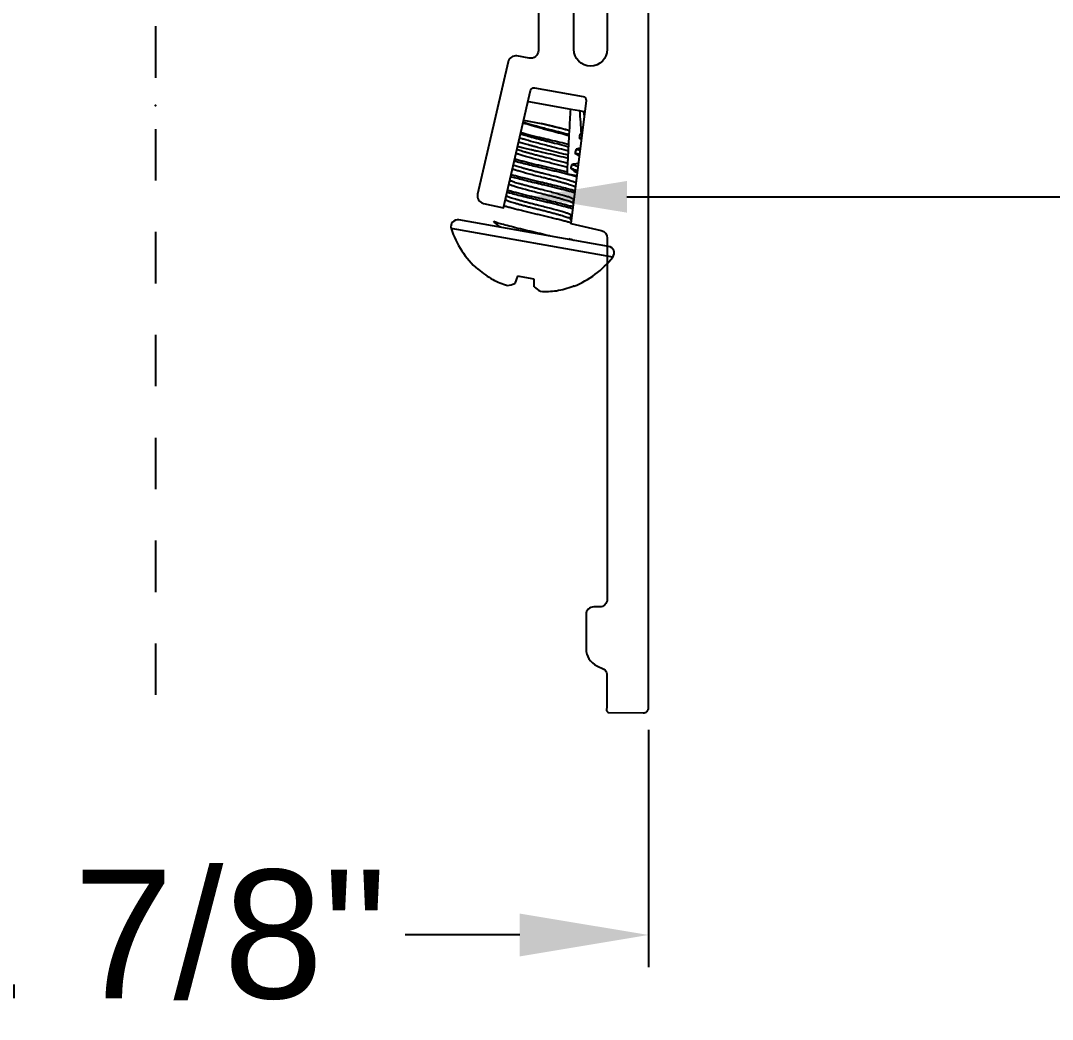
# Model space of a CAD drawing. Extents: x -2.27 to 5.76, y -1.27 to 7.11.
# Drawn here: x -0.262 to 1.744, y -0.596 to 1.346 of the extents above; entities that cross this region are included whole.
import ezdxf
from ezdxf import colors
from ezdxf.entities.mleader import LeaderData, LeaderLine
from ezdxf.math import Vec2, Vec3

# ---------------------------------------------------------------- set-up
doc = ezdxf.new("R2010")
doc.units = 0
doc.header["$LTSCALE"] = 0.5
doc.header["$MEASUREMENT"] = 0
doc.linetypes.add('PHANTOM', pattern=[0.5, 0.25, -0.05, 0.05, -0.05, 0.05, -0.05])
doc.layers.get('Defpoints').update_dxf_attribs({"linetype": 'CONTINUOUS'})
doc.layers.add('Construction', color=60, linetype='PHANTOM', plot=False)
doc.layers.add('CUST DWG', color=60, linetype='CONTINUOUS', lineweight=20)
for name, color, linetype in [('FAB DWG', 221, 'CONTINUOUS'), ('Hardware', 242, 'CONTINUOUS'), ('Housing', 150, 'CONTINUOUS')]:
    doc.layers.add(name, color=color, linetype=linetype)
doc.styles.add('LSAD_Standard', font='arial.ttf')
doc.styles.get("Standard").update_dxf_attribs({"font": 'arial.ttf'})
doc.dimstyles.new('LSAD_CustDims', dxfattribs={"dimtxt": 1, "dimasz": 1, "dimexe": 0.0625, "dimexo": 0.042969, "dimgap": 0.0625, "dimtad": 0, "dimtih": 1, "dimtoh": 1, "dimdec": 3, "dimzin": 0, "dimdsep": 46, "dimlunit": 4, "dimtxsty": 'Standard', "dimcen": 0.125, "dimclrd": 256, "dimclre": 256, "dimclrt": 256, "dimadec": 0, "dimazin": 0, "dimtfac": 1, "dimtdec": 3, "dimtix": 1, "dimtofl": 0, "dimtmove": 0, "dimatfit": 3, "dimfxl": 1, "dimfrac": 2, "dimtolj": 1, "dimtzin": 0, "dimarcsym": 0})

# ---------------------------------------------------------------- blocks, each defined once
blk = doc.blocks.new('*D5')
at = {"layer": 'CUST DWG', "lineweight": -2, "ltscale": 0.5, "transparency": 16777216}
for p, q in [((-0.9584, -0.033), (-0.9584, -0.4943)), ((0.9584, -0.033), (0.9584, -0.4943)), ((-0.7084, -0.4318), (-0.4857, -0.4318)), ((0.7084, -0.4318), (0.4857, -0.4318))]:
    blk.add_line(p, q, dxfattribs=at)
at = {"layer": 'CUST DWG', "ltscale": 0.5, "transparency": 16777216}
for points in [[(-0.7084, -0.3902), (-0.7084, -0.4735), (-0.9584, -0.4318)], [(0.7084, -0.3902), (0.7084, -0.4735), (0.9584, -0.4318)]]:
    blk.add_solid(points, dxfattribs=at)
at = {"layer": 'Defpoints', "color": 0, "ltscale": 0.5, "transparency": 16777216}
for p in [(-0.9584, 0.01), (0.9584, 0.01), (0.9584, -0.4318)]:
    blk.add_point(p, dxfattribs=at)
at = {"layer": 'CUST DWG', "ltscale": 0.5, "transparency": 16777216, "insert": (0, -0.4318), "char_height": 0.25, "width": 1.736028, "attachment_point": 5}
blk.add_mtext('\\A1;1 7/8"', dxfattribs=at)

msp = doc.modelspace()

# ---------------------------------------------------------------- linework, layer by layer
at = {"layer": 'Construction', "ltscale": 0.5, "transparency": 16777216}
msp.add_line((0, 4.135), (0, 0), dxfattribs=at)
msp.add_point((0, 1.1812), dxfattribs=at)
at = {"layer": 'Hardware', "linetype": 'Continuous', "lineweight": 25, "transparency": 16777216}
for p, q in [((0.7235, 1.1849), (0.7252, 1.1884)), ((0.7252, 1.1884), (0.8073, 1.1739)), ((0.8073, 1.1739), (0.8244, 1.1709)), ((0.8244, 1.1709), (0.8325, 1.1695)), ((0.8325, 1.1695), (0.8335, 1.1603)), ((0.7159, 1.1521), (0.7502, 1.1461)), ((0.8047, 1.1239), (0.8051, 1.1319)), ((0.8037, 1.1056), (0.8046, 1.1217)), ((0.8023, 1.0786), (0.8026, 1.0842)), ((0.803, 1.0921), (0.8034, 1.1001)), ((0.8014, 1.0603), (0.8018, 1.0682)), ((0.8007, 1.0482), (0.8009, 1.0512)), ((0.8007, 1.0482), (0.8193, 1.0449)), ((0.6808, 0.9979), (0.6821, 1.0053)), ((0.8131, 0.9984), (0.8118, 0.991)), ((0.8077, 0.9676), (0.8064, 0.9603)), ((0.8811, 0.9071), (0.5897, 0.9584)), ((0.8892, 0.8862), (0.5751, 0.9416)), ((0.6282, 0.8622), (0.6268, 0.8624)), ((0.7037, 0.8489), (0.6986, 0.8351)), ((0.7366, 0.8431), (0.7037, 0.8489)), ((0.7366, 0.8284), (0.7366, 0.8431)), ((0.8135, 0.8295), (0.812, 0.8298))]:
    msp.add_line(p, q, dxfattribs=at)
for centre, radius, start, end in [((0.5875, 0.9456), 0.013, 80, 197.9938), ((0.7468, 0.9974), 0.1806, 197.9938, 228.3387), ((0.8789, 0.8942), 0.013, 322.0062, 80), ((0.7468, 0.9974), 0.1806, 291.6613, 322.0062), ((0.7468, 0.9996), 0.1815, 229.229, 239.8813), ((0.726, 0.9765), 0.1512, 242.3082, 253.939), ((0.6805, 0.8742), 0.0431, 274.8076, 294.868), ((0.767, 0.8589), 0.0431, 225.132, 245.1924), ((0.7477, 0.9995), 0.1815, 280.1187, 290.771), ((0.7593, 0.9706), 0.1512, 266.061, 277.6918)]:
    msp.add_arc(centre, radius, start, end, dxfattribs=at)
at = {"layer": 'Hardware', "linetype": 'Continuous', "lineweight": 25, "transparency": 16777216, "extrusion": (0, 0, -1)}
for start_param, end_param in [(5.267834, 5.285097), (5.338078, 5.356179), (5.412021, 5.431208)]:
    msp.add_ellipse((0.8197, 1.4108), major_axis=(-0.092, -0.522), ratio=0.122785, start_param=start_param, end_param=end_param, dxfattribs=at)
at = {"layer": 'Hardware', "linetype": 'Continuous', "lineweight": 25, "transparency": 16777216}
for points in [[(0.8051, 1.1326), (0.8059, 1.1464), (0.8066, 1.1601), (0.8073, 1.1739)], [(0.8244, 1.1709), (0.8255, 1.1561), (0.8267, 1.1413), (0.8278, 1.1264)], [(0.7502, 1.1461), (0.7572, 1.1443), (0.7645, 1.1425), (0.7721, 1.1407)], [(0.7721, 1.1405), (0.7649, 1.1423), (0.7573, 1.1442), (0.7502, 1.1461)], [(0.8046, 1.1217), (0.8046, 1.1224), (0.8047, 1.1232), (0.8047, 1.1239)], [(0.8051, 1.1319), (0.8051, 1.1321), (0.8051, 1.1323), (0.8051, 1.1326)], [(0.8278, 1.1264), (0.8271, 1.1262), (0.8264, 1.1261), (0.8256, 1.1259)], [(0.8291, 1.1247), (0.8281, 1.1251), (0.8269, 1.1255), (0.8256, 1.1259)], [(0.8278, 1.1264), (0.8283, 1.1263), (0.8288, 1.1261), (0.8292, 1.126)], [(0.8237, 1.1184), (0.8251, 1.1173), (0.8265, 1.1162), (0.8279, 1.1151)], [(0.8026, 1.0842), (0.7909, 1.0873), (0.7775, 1.0908), (0.7639, 1.0942)], [(0.8157, 1.0884), (0.8185, 1.0863), (0.8211, 1.0842), (0.8238, 1.0821)], [(0.6827, 1.0048), (0.6825, 1.005), (0.6823, 1.0051), (0.6821, 1.0053)], [(0.6804, 0.9981), (0.6806, 0.9981), (0.6807, 0.9982), (0.6809, 0.9983)], [(0.8113, 0.9915), (0.8117, 0.9911), (0.8121, 0.9908), (0.8125, 0.9904)], [(0.8135, 0.9982), (0.8134, 0.9982), (0.8132, 0.9981), (0.813, 0.998)], [(0.8098, 0.9681), (0.8091, 0.9678), (0.8083, 0.9675), (0.8076, 0.9673)], [(0.8058, 0.9607), (0.8068, 0.9599), (0.8077, 0.9592), (0.8086, 0.9584)], [(0.8128, 0.9195), (0.813, 0.9193), (0.8132, 0.9192), (0.8134, 0.919)]]:
    msp.add_open_spline(points, degree=3, dxfattribs=at)
for points, knots in [([(0.7704, 1.131), (0.7686, 1.1314), (0.7651, 1.1323), (0.7598, 1.1337), (0.7545, 1.1352), (0.7493, 1.1366), (0.7443, 1.138), (0.7394, 1.1394), (0.7348, 1.1407), (0.7303, 1.1421), (0.7263, 1.1433), (0.7225, 1.1445), (0.7191, 1.1456), (0.7165, 1.1465), (0.7152, 1.1469), (0.7147, 1.1471)], [0, 0, 0, 0, 0.048648, 0.0972962, 0.1472754, 0.1972547, 0.2473158, 0.2973769, 0.3488876, 0.4003983, 0.4505383, 0.5006782, 0.5522771, 0.6038759, 0.6284197, 0.6284197, 0.6284197, 0.6284197]), ([(0.7707, 1.1328), (0.7628, 1.1348), (0.7545, 1.1369), (0.7389, 1.141), (0.7317, 1.143), (0.723, 1.1456), (0.7204, 1.1464), (0.717, 1.1474), (0.716, 1.1478), (0.715, 1.1481)], [0, 0, 0, 0, 0.25, 0.25, 0.5, 0.5, 0.625, 0.625, 0.6912175, 0.6912175, 0.6912175, 0.6912175]), ([(0.7666, 1.1097), (0.764, 1.1104), (0.7585, 1.1117), (0.7505, 1.1138), (0.7425, 1.1159), (0.7349, 1.1179), (0.728, 1.1199), (0.7217, 1.1217), (0.7163, 1.1233), (0.7124, 1.1245), (0.7105, 1.1252), (0.7097, 1.1254)], [0, 0, 0, 0, 0.0884382, 0.1792117, 0.2716125, 0.3648493, 0.4580862, 0.550487, 0.6412605, 0.7296987, 0.7846554, 0.7846554, 0.7846554, 0.7846554]), ([(0.7105, 1.1285), (0.7111, 1.1283), (0.7128, 1.1278), (0.7159, 1.127), (0.72, 1.1259), (0.7245, 1.1247), (0.7293, 1.1235), (0.7343, 1.1222), (0.7396, 1.1209), (0.7452, 1.1196), (0.7517, 1.118), (0.7591, 1.1162), (0.7647, 1.1149), (0.7674, 1.1143)], [0.3912584, 0.3912584, 0.3912584, 0.3912584, 0.419958, 0.4726258, 0.5252936, 0.5794574, 0.6336212, 0.686859, 0.7400967, 0.7948807, 0.8496647, 0.9243125, 1, 1, 1, 1]), ([(0.8046, 1.1217), (0.7994, 1.1232), (0.7939, 1.1247), (0.7824, 1.1278), (0.7764, 1.1294), (0.7704, 1.131)], [0, 0, 0, 0, 0.5, 0.5, 1, 1, 1, 1]), ([(0.8047, 1.1239), (0.7996, 1.1253), (0.7939, 1.1268), (0.7823, 1.1299), (0.7764, 1.1314), (0.7707, 1.1328)], [0, 0, 0, 0, 0.5, 0.5, 1, 1, 1, 1]), ([(0.7721, 1.1407), (0.7779, 1.1393), (0.7836, 1.138), (0.7948, 1.1352), (0.8002, 1.1338), (0.8051, 1.1326)], [0, 0, 0, 0, 0.5, 0.5, 1, 1, 1, 1]), ([(0.8051, 1.1319), (0.8001, 1.1333), (0.7946, 1.1347), (0.7833, 1.1377), (0.7776, 1.1391), (0.7721, 1.1405)], [0, 0, 0, 0, 0.5, 0.5, 1, 1, 1, 1]), ([(0.7639, 1.0942), (0.7604, 1.095), (0.755, 1.0964), (0.748, 1.0982), (0.7425, 1.0996), (0.7368, 1.1011), (0.731, 1.1026), (0.7254, 1.1042), (0.7201, 1.1056), (0.7152, 1.107), (0.7106, 1.1084), (0.7077, 1.1092), (0.7062, 1.1097), (0.7061, 1.1097)], [0, 0, 0, 0, 0.0834251, 0.1260067, 0.1685884, 0.2182514, 0.2679144, 0.3190165, 0.3701187, 0.4198424, 0.4695662, 0.5207354, 0.5248835, 0.5248835, 0.5248835, 0.5248835]), ([(0.7653, 1.102), (0.7574, 1.104), (0.749, 1.1061), (0.7335, 1.1103), (0.7263, 1.1123), (0.7175, 1.1148), (0.715, 1.1156), (0.7109, 1.1168), (0.7094, 1.1174), (0.708, 1.1178)], [0, 0, 0, 0, 0.25, 0.25, 0.5, 0.5, 0.625, 0.625, 0.7281241, 0.7281241, 0.7281241, 0.7281241]), ([(0.8034, 1.1001), (0.798, 1.1016), (0.792, 1.1032), (0.7794, 1.1065), (0.7729, 1.1082), (0.7666, 1.1097)], [0, 0, 0, 0, 0.5, 0.5, 1, 1, 1, 1]), ([(0.7674, 1.1143), (0.7738, 1.1128), (0.7801, 1.1113), (0.7924, 1.1084), (0.7983, 1.1069), (0.8037, 1.1056)], [0, 0, 0, 0, 0.5, 0.5, 1, 1, 1, 1]), ([(0.8034, 1.1001), (0.8035, 1.1012), (0.8036, 1.1023), (0.8036, 1.1034), (0.8037, 1.1041), (0.8037, 1.1049), (0.8037, 1.1056)], [0, 0, 0, 0, 0.0001874354, 0.0001874354, 0.0001874354, 0.0003074882, 0.0003074882, 0.0003074882, 0.0003074882]), ([(0.8281, 1.1169), (0.828, 1.1169), (0.8268, 1.1174), (0.8252, 1.1179), (0.8237, 1.1184)], [0.6613543, 0.6613543, 0.6613543, 0.6613543, 0.6825629, 1, 1, 1, 1]), ([(0.7599, 1.0712), (0.7519, 1.0732), (0.7436, 1.0753), (0.728, 1.0795), (0.7208, 1.0815), (0.7121, 1.084), (0.7095, 1.0848), (0.7051, 1.0862), (0.7033, 1.0868), (0.7015, 1.0875), (0.7013, 1.0876), (0.701, 1.0877)], [0, 0, 0, 0, 0.25, 0.25, 0.5, 0.5, 0.625, 0.625, 0.75, 0.75, 0.7695298, 0.7695298, 0.7695298, 0.7695298]), ([(0.7612, 1.0789), (0.7585, 1.0796), (0.7531, 1.081), (0.745, 1.083), (0.7371, 1.0851), (0.7295, 1.0872), (0.7225, 1.0891), (0.7163, 1.0909), (0.7109, 1.0925), (0.7065, 1.0939), (0.704, 1.0947), (0.7029, 1.0952), (0.7028, 1.0952)], [0, 0, 0, 0, 0.0884352, 0.1792057, 0.2716034, 0.3648371, 0.4580708, 0.5504685, 0.641239, 0.7296742, 0.8181094, 0.8273299, 0.8273299, 0.8273299, 0.8273299]), ([(0.7043, 1.1019), (0.7056, 1.1015), (0.7085, 1.1008), (0.7132, 1.0996), (0.7183, 1.0983), (0.7238, 1.097), (0.7296, 1.0956), (0.7356, 1.0941), (0.7432, 1.0923), (0.7522, 1.0902), (0.7592, 1.0886), (0.7628, 1.0878)], [0.4542733, 0.4542733, 0.4542733, 0.4542733, 0.5038226, 0.5579182, 0.6120137, 0.6652134, 0.718413, 0.7731576, 0.8279021, 0.9131695, 1, 1, 1, 1]), ([(0.7628, 1.0878), (0.7697, 1.0863), (0.7765, 1.0847), (0.7899, 1.0816), (0.7963, 1.08), (0.8023, 1.0786)], [0, 0, 0, 0, 0.5, 0.5, 1, 1, 1, 1]), ([(0.803, 1.0921), (0.7975, 1.0936), (0.7913, 1.0953), (0.7784, 1.0987), (0.7717, 1.1004), (0.7653, 1.102)], [0, 0, 0, 0, 0.5, 0.5, 1, 1, 1, 1]), ([(0.8026, 1.0842), (0.8026, 1.0846), (0.8027, 1.085), (0.8027, 1.0854), (0.8027, 1.0862), (0.8028, 1.0869), (0.8028, 1.0877), (0.8029, 1.0892), (0.803, 1.0907), (0.803, 1.0921)], [0.0000695081, 0.0000695081, 0.0000695081, 0.0000695081, 0.0001386637, 0.0001386637, 0.0001386637, 0.0002773283, 0.0002773283, 0.0002773283, 0.0005446923, 0.0005446923, 0.0005446923, 0.0005446923]), ([(0.8243, 1.0855), (0.824, 1.0856), (0.8228, 1.0861), (0.8202, 1.087), (0.8172, 1.0879), (0.8157, 1.0884)], [0.4391643, 0.4391643, 0.4391643, 0.4391643, 0.5053271, 0.7529688, 1, 1, 1, 1]), ([(0.8258, 1.0977), (0.8254, 1.0976), (0.8251, 1.0975), (0.8247, 1.0975), (0.8224, 1.0969), (0.8201, 1.0964), (0.8178, 1.0959)], [0.0001537919, 0.0001537919, 0.0001537919, 0.0001537919, 0.0001810115, 0.0001810115, 0.0001810115, 0.000362095, 0.000362095, 0.000362095, 0.000362095]), ([(0.8252, 1.0934), (0.8245, 1.0937), (0.8236, 1.094), (0.8213, 1.0948), (0.8197, 1.0953), (0.8178, 1.0959)], [0.591415, 0.591415, 0.591415, 0.591415, 0.75, 0.75, 1, 1, 1, 1]), ([(0.7558, 1.0482), (0.7531, 1.0488), (0.7477, 1.0502), (0.7396, 1.0523), (0.7317, 1.0544), (0.7241, 1.0564), (0.7171, 1.0583), (0.7109, 1.0601), (0.7055, 1.0617), (0.701, 1.0631), (0.6979, 1.0642), (0.6964, 1.0648), (0.6958, 1.065)], [0, 0, 0, 0, 0.0884346, 0.1792045, 0.2716016, 0.3648347, 0.4580677, 0.5504648, 0.6412347, 0.7296693, 0.8181039, 0.8775242, 0.8775242, 0.8775242, 0.8775242]), ([(0.7575, 1.0578), (0.7475, 1.0601), (0.737, 1.0626), (0.7173, 1.0675), (0.7082, 1.0698), (0.6997, 1.0721), (0.6986, 1.0724), (0.6976, 1.0727)], [0, 0, 0, 0, 0.25, 0.25, 0.5, 0.5, 0.5377032, 0.5377032, 0.5377032, 0.5377032]), ([(0.7582, 1.0616), (0.7548, 1.0624), (0.7479, 1.064), (0.7377, 1.0665), (0.7277, 1.0689), (0.7181, 1.0713), (0.7093, 1.0736), (0.7029, 1.0753), (0.6994, 1.0762), (0.6985, 1.0765)], [0, 0, 0, 0, 0.0755779, 0.1531431, 0.2320928, 0.3117535, 0.3914142, 0.4703638, 0.5034405, 0.5034405, 0.5034405, 0.5034405]), ([(0.8014, 1.0603), (0.7956, 1.0619), (0.7889, 1.0637), (0.7746, 1.0675), (0.767, 1.0695), (0.7599, 1.0712)], [0, 0, 0, 0, 0.5, 0.5, 1, 1, 1, 1]), ([(0.8018, 1.0682), (0.7961, 1.0698), (0.7895, 1.0716), (0.7755, 1.0753), (0.7682, 1.0772), (0.7612, 1.0789)], [0, 0, 0, 0, 0.5, 0.5, 1, 1, 1, 1]), ([(0.8018, 1.0682), (0.8019, 1.0699), (0.802, 1.0717), (0.8021, 1.0735), (0.8021, 1.0744), (0.8021, 1.0753), (0.8022, 1.0762), (0.8022, 1.077), (0.8023, 1.0778), (0.8023, 1.0786)], [0, 0, 0, 0, 0.0003045363, 0.0003045363, 0.0003045363, 0.0004568481, 0.0004568481, 0.0004568481, 0.000587397, 0.000587397, 0.000587397, 0.000587397]), ([(0.8222, 1.0686), (0.8217, 1.0685), (0.8213, 1.0684), (0.8208, 1.0683), (0.8171, 1.0675), (0.8133, 1.0667), (0.8095, 1.066)], [0.0002582975, 0.0002582975, 0.0002582975, 0.0002582975, 0.000293784, 0.000293784, 0.000293784, 0.000587968, 0.000587968, 0.000587968, 0.000587968]), ([(0.8214, 1.062), (0.821, 1.0621), (0.8206, 1.0623), (0.8177, 1.0635), (0.8142, 1.0646), (0.8095, 1.066)], [0.4193897, 0.4193897, 0.4193897, 0.4193897, 0.5, 0.5, 1, 1, 1, 1]), ([(0.7527, 1.0309), (0.7494, 1.0316), (0.7425, 1.0333), (0.7323, 1.0357), (0.7223, 1.0382), (0.7127, 1.0406), (0.7038, 1.0428), (0.6968, 1.0447), (0.6929, 1.0457), (0.6915, 1.0461)], [0, 0, 0, 0, 0.0755779, 0.1531431, 0.2320928, 0.3117535, 0.3914142, 0.4703638, 0.5214707, 0.5214707, 0.5214707, 0.5214707]), ([(0.7544, 1.0405), (0.7465, 1.0424), (0.7382, 1.0446), (0.7226, 1.0487), (0.7154, 1.0507), (0.7067, 1.0533), (0.7041, 1.054), (0.6997, 1.0554), (0.6979, 1.056), (0.6955, 1.0569), (0.6947, 1.0572), (0.6941, 1.0575)], [0, 0, 0, 0, 0.25, 0.25, 0.5, 0.5, 0.625, 0.625, 0.75, 0.75, 0.8187201, 0.8187201, 0.8187201, 0.8187201]), ([(0.8175, 1.0304), (0.8167, 1.0309), (0.8155, 1.0314), (0.8124, 1.0326), (0.8105, 1.0332), (0.8061, 1.0346), (0.8035, 1.0354), (0.7948, 1.0379), (0.7876, 1.0399), (0.772, 1.0441), (0.7637, 1.0462), (0.7558, 1.0482)], [0.1221734, 0.1221734, 0.1221734, 0.1221734, 0.25, 0.25, 0.375, 0.375, 0.5, 0.5, 0.75, 0.75, 1, 1, 1, 1]), ([(0.819, 1.0424), (0.8174, 1.0429), (0.8135, 1.0439), (0.8064, 1.0458), (0.7975, 1.0481), (0.788, 1.0505), (0.7779, 1.0529), (0.7677, 1.0554), (0.7609, 1.057), (0.7575, 1.0578)], [0.4760484, 0.4760484, 0.4760484, 0.4760484, 0.5296362, 0.6085858, 0.6882465, 0.7679072, 0.8468569, 0.9244221, 1, 1, 1, 1]), ([(0.8009, 1.0512), (0.7944, 1.0529), (0.7873, 1.0546), (0.7728, 1.0582), (0.7653, 1.0599), (0.7582, 1.0616)], [0, 0, 0, 0, 0.5, 0.5, 1, 1, 1, 1]), ([(0.8009, 1.0512), (0.8009, 1.052), (0.801, 1.0528), (0.801, 1.0536), (0.8011, 1.0547), (0.8011, 1.0559), (0.8012, 1.057), (0.8012, 1.0581), (0.8013, 1.0592), (0.8014, 1.0603)], [0, 0, 0, 0, 0.0001386643, 0.0001386643, 0.0001386643, 0.0003506124, 0.0003506124, 0.0003506124, 0.0005626753, 0.0005626753, 0.0005626753, 0.0005626753]), ([(0.8204, 1.0541), (0.8203, 1.0541), (0.8193, 1.0546), (0.8172, 1.0554), (0.8129, 1.0568), (0.8092, 1.058), (0.8074, 1.0585)], [0.2455385, 0.2455385, 0.2455385, 0.2455385, 0.2714058, 0.5169233, 0.7561037, 1, 1, 1, 1]), ([(0.8074, 1.0585), (0.8104, 1.0563), (0.8134, 1.054), (0.8164, 1.0517), (0.8175, 1.0508), (0.8186, 1.0499), (0.8198, 1.0491)], [0, 0, 0, 0, 0.0002885862, 0.0002885862, 0.0002885862, 0.0003972102, 0.0003972102, 0.0003972102, 0.0003972102]), ([(0.749, 1.0097), (0.7411, 1.0117), (0.7328, 1.0138), (0.7172, 1.0179), (0.71, 1.0199), (0.7013, 1.0225), (0.6987, 1.0233), (0.6943, 1.0246), (0.6924, 1.0252), (0.6892, 1.0265), (0.688, 1.027), (0.6872, 1.0276)], [0, 0, 0, 0, 0.25, 0.25, 0.5, 0.5, 0.625, 0.625, 0.75, 0.75, 0.8849701, 0.8849701, 0.8849701, 0.8849701]), ([(0.7504, 1.0174), (0.7477, 1.0181), (0.7423, 1.0194), (0.7342, 1.0215), (0.7262, 1.0236), (0.7187, 1.0256), (0.7117, 1.0276), (0.7054, 1.0293), (0.7001, 1.0309), (0.6956, 1.0323), (0.6921, 1.0336), (0.6899, 1.0344), (0.6891, 1.0349), (0.6889, 1.035)], [0, 0, 0, 0, 0.0884346, 0.1792045, 0.2716016, 0.3648347, 0.4580677, 0.5504648, 0.6412347, 0.7296693, 0.8181039, 0.9088738, 0.9462246, 0.9462246, 0.9462246, 0.9462246]), ([(0.7521, 1.027), (0.7421, 1.0293), (0.7315, 1.0319), (0.7119, 1.0367), (0.7028, 1.0391), (0.6937, 1.0415), (0.6921, 1.0419), (0.6906, 1.0423)], [0, 0, 0, 0, 0.25, 0.25, 0.5, 0.5, 0.5571874, 0.5571874, 0.5571874, 0.5571874]), ([(0.8151, 1.0112), (0.8131, 1.0118), (0.8087, 1.013), (0.8009, 1.015), (0.7921, 1.0173), (0.7825, 1.0197), (0.7725, 1.0221), (0.7623, 1.0246), (0.7554, 1.0262), (0.7521, 1.027)], [0.457053, 0.457053, 0.457053, 0.457053, 0.5296362, 0.6085858, 0.6882465, 0.7679072, 0.8468569, 0.9244221, 1, 1, 1, 1]), ([(0.8156, 1.0151), (0.8137, 1.0157), (0.8116, 1.0162), (0.802, 1.0188), (0.7929, 1.0211), (0.7732, 1.026), (0.7627, 1.0285), (0.7527, 1.0309)], [0.4246885, 0.4246885, 0.4246885, 0.4246885, 0.5, 0.5, 0.75, 0.75, 1, 1, 1, 1]), ([(0.8165, 1.0224), (0.8161, 1.0227), (0.8152, 1.0232), (0.8127, 1.0243), (0.8092, 1.0255), (0.8047, 1.0269), (0.7994, 1.0285), (0.7931, 1.0303), (0.7861, 1.0322), (0.7786, 1.0343), (0.7706, 1.0364), (0.7625, 1.0384), (0.7571, 1.0398), (0.7544, 1.0405)], [0.0144535, 0.0144535, 0.0144535, 0.0144535, 0.0911262, 0.1818961, 0.2703307, 0.3587653, 0.4495352, 0.5419323, 0.6351653, 0.7283984, 0.8207955, 0.9115654, 1, 1, 1, 1]), ([(0.7449, 0.9866), (0.7423, 0.9873), (0.7368, 0.9886), (0.7287, 0.9907), (0.7208, 0.9928), (0.7132, 0.9948), (0.7062, 0.9968), (0.7, 0.9986), (0.6946, 1.0002), (0.6902, 1.0016), (0.6866, 1.0028), (0.684, 1.0039), (0.6831, 1.0045), (0.6827, 1.0048)], [0, 0, 0, 0, 0.088435, 0.179204, 0.271602, 0.364835, 0.458068, 0.550465, 0.641235, 0.729669, 0.818104, 0.908874, 1, 1, 1, 1]), ([(0.7466, 0.9962), (0.7366, 0.9986), (0.7261, 1.0011), (0.7064, 1.006), (0.6973, 1.0083), (0.6877, 1.0109), (0.6856, 1.0114), (0.6836, 1.012)], [0, 0, 0, 0, 0.25, 0.25, 0.5, 0.5, 0.5775224, 0.5775224, 0.5775224, 0.5775224]), ([(0.7473, 1.0001), (0.7439, 1.0009), (0.7371, 1.0025), (0.7269, 1.0049), (0.7168, 1.0074), (0.7073, 1.0098), (0.6984, 1.012), (0.6908, 1.0141), (0.6864, 1.0152), (0.6845, 1.0158)], [0, 0, 0, 0, 0.0755779, 0.1531431, 0.2320928, 0.3117535, 0.3914142, 0.4703638, 0.5401777, 0.5401777, 0.5401777, 0.5401777]), ([(0.8113, 0.9915), (0.8108, 0.9918), (0.81, 0.9924), (0.8073, 0.9935), (0.8038, 0.9947), (0.7993, 0.9961), (0.7939, 0.9977), (0.7877, 0.9995), (0.7807, 1.0015), (0.7731, 1.0035), (0.7652, 1.0056), (0.7571, 1.0077), (0.7517, 1.009), (0.749, 1.0097)], [0, 0, 0, 0, 0.091126, 0.181896, 0.270331, 0.358765, 0.449535, 0.541932, 0.635165, 0.728398, 0.820796, 0.911565, 1, 1, 1, 1]), ([(0.8131, 0.9984), (0.8132, 0.9991), (0.8116, 1.0001), (0.8069, 1.0018), (0.8051, 1.0024), (0.8007, 1.0038), (0.7981, 1.0046), (0.7894, 1.0071), (0.7822, 1.0091), (0.7666, 1.0133), (0.7583, 1.0154), (0.7504, 1.0174)], [0, 0, 0, 0, 0.25, 0.25, 0.375, 0.375, 0.5, 0.5, 0.75, 0.75, 1, 1, 1, 1]), ([(0.8079, 0.9527), (0.8071, 0.9529), (0.8042, 0.9537), (0.7987, 0.9552), (0.7908, 0.9573), (0.7819, 0.9596), (0.7724, 0.962), (0.7623, 0.9644), (0.7521, 0.9669), (0.7419, 0.9693), (0.7316, 0.9717), (0.7214, 0.9742), (0.7114, 0.9766), (0.7018, 0.979), (0.693, 0.9813), (0.6851, 0.9833), (0.6802, 0.9847), (0.6778, 0.9854), (0.6775, 0.9854)], [0.1831141, 0.1831141, 0.1831141, 0.1831141, 0.2001443, 0.2402243, 0.2810197, 0.3221825, 0.3633452, 0.4041406, 0.4442206, 0.4832737, 0.5223268, 0.5624068, 0.6032021, 0.6443649, 0.6855277, 0.7263231, 0.7664031, 0.7724677, 0.7724677, 0.7724677, 0.7724677]), ([(0.8058, 0.9607), (0.8054, 0.961), (0.8045, 0.9616), (0.8019, 0.9628), (0.7983, 0.964), (0.7939, 0.9654), (0.7885, 0.967), (0.7823, 0.9687), (0.7753, 0.9707), (0.7677, 0.9727), (0.7598, 0.9748), (0.7517, 0.9769), (0.7436, 0.9789), (0.7355, 0.9809), (0.7274, 0.983), (0.7195, 0.9851), (0.7119, 0.9871), (0.7049, 0.9891), (0.6986, 0.9909), (0.6933, 0.9925), (0.6888, 0.9939), (0.6853, 0.9951), (0.6827, 0.9962), (0.681, 0.9972), (0.6809, 0.9977), (0.6808, 0.9979)], [0, 0, 0, 0, 0.043507, 0.086844, 0.129067, 0.171289, 0.214626, 0.25874, 0.303253, 0.347767, 0.391881, 0.435218, 0.47744, 0.519662, 0.562999, 0.607113, 0.651627, 0.69614, 0.740254, 0.783591, 0.825813, 0.868036, 0.911373, 0.955487, 1, 1, 1, 1]), ([(0.8077, 0.9676), (0.8078, 0.9683), (0.8061, 0.9693), (0.8015, 0.9711), (0.7997, 0.9717), (0.7953, 0.973), (0.7927, 0.9738), (0.784, 0.9764), (0.7767, 0.9784), (0.7612, 0.9825), (0.7528, 0.9846), (0.7449, 0.9866)], [0, 0, 0, 0, 0.25, 0.25, 0.375, 0.375, 0.5, 0.5, 0.75, 0.75, 1, 1, 1, 1]), ([(0.8113, 0.98), (0.8109, 0.9801), (0.8084, 0.9808), (0.8034, 0.9822), (0.7955, 0.9843), (0.7867, 0.9865), (0.7771, 0.9889), (0.7671, 0.9914), (0.7569, 0.9938), (0.75, 0.9954), (0.7466, 0.9962)], [0.4372386, 0.4372386, 0.4372386, 0.4372386, 0.4520709, 0.5296362, 0.6085858, 0.6882465, 0.7679072, 0.8468569, 0.9244221, 1, 1, 1, 1]), ([(0.8117, 0.9839), (0.8094, 0.9846), (0.8068, 0.9853), (0.7966, 0.988), (0.7875, 0.9903), (0.7678, 0.9952), (0.7573, 0.9977), (0.7473, 1.0001)], [0.4032542, 0.4032542, 0.4032542, 0.4032542, 0.5, 0.5, 0.75, 0.75, 1, 1, 1, 1]), ([(0.6708, 0.9441), (0.6689, 0.9457), (0.6645, 0.9494), (0.6601, 0.9532), (0.6575, 0.9554)], [0, 0, 0, 0, 0.3965952, 0.9479299, 0.9479299, 0.9479299, 0.9479299]), ([(0.7668, 0.9272), (0.7606, 0.9288), (0.7542, 0.9303), (0.7413, 0.9334), (0.7351, 0.9348), (0.7223, 0.9379), (0.7158, 0.9394), (0.7033, 0.9425), (0.6972, 0.944), (0.686, 0.9469), (0.681, 0.9482), (0.6722, 0.9506), (0.6686, 0.9516), (0.6621, 0.9535), (0.6595, 0.9545), (0.658, 0.9552)], [0, 0, 0, 0, 0.125, 0.125, 0.25, 0.25, 0.375, 0.375, 0.5, 0.5, 0.625, 0.625, 0.75, 0.75, 0.8966935, 0.8966935, 0.8966935, 0.8966935]), ([(0.8103, 0.9196), (0.8089, 0.92), (0.8069, 0.9207), (0.8044, 0.9214), (0.8036, 0.9216)], [0, 0, 0, 0, 0.04579809, 0.06432015, 0.06432015, 0.06432015, 0.06432015])]:
    msp.add_open_spline(points, degree=3, knots=knots, dxfattribs=at)
at = {"layer": 'Housing', "linetype": 'Continuous', "transparency": 16777216}
for points in [[(0.7445, 1.4754), (0.7445, 1.2877, -0.466308), (0.7269, 1.273), (0.7029, 1.2772, 0.399063), (0.6857, 1.2658), (0.6264, 1.0087, 0.414214), (0.6377, 0.9907), (0.6766, 0.9817), (0.7292, 1.21, -0.399063), (0.7373, 1.2153), (0.8315, 1.1987, -0.399063), (0.8372, 1.1909), (0.8078, 0.9515), (0.8668, 0.9379, -0.349315), (0.8784, 0.9233), (0.8784, 0.221, -0.414214), (0.8634, 0.206), (0.8522, 0.206, 0.414208), (0.8372, 0.191), (0.8372, 0.1247, 0.287839), (0.8581, 0.0914), (0.8717, 0.0848, -0.287834), (0.8774, 0.0758), (0.8774, 0.01, 0.414214), (0.8806, 0.0009), (0.9484, 0, 0.414214), (0.9586, 0.01), (0.9584, 4.1249, 0.414214)], [(0.8784, 2.7198), (0.8784, 1.2902, -1), (0.8134, 1.2902), (0.8134, 1.4754, 1)]]:
    msp.add_lwpolyline(points, format="xyb", dxfattribs=at)

# ---------------------------------------------------------------- dimensions: what is measured, and where the dimension line sits
at = {"layer": 'CUST DWG', "ltscale": 0.5, "transparency": 16777216}
dim = msp.add_linear_dim(base=(0.9584, -0.4318), p1=(-0.9584, 0.01), p2=(0.9584, 0.01), dimstyle='LSAD_CustDims', override={"dimtxt": 0.25, "dimasz": 0.25}, dxfattribs=at)
dim.commit()
dim.dimension.update_dxf_attribs({"geometry": '*D5', "text_midpoint": (0, -0.4318), "dimtype": 160})

# ---------------------------------------------------------------- leaders
at = {"layer": 'FAB DWG', "ltscale": 0.5, "transparency": 16777216}
ml = msp.add_multileader_mtext('Standard', dxfattribs=at)
ml.set_content('\\A1;8-32 x {\\H0.7x;\\S1/4;}" PAN\\PTYPE F (HW00814)', color=256, style='LSAD_Standard')
ml.set_leader_properties()
ml.build(insert=Vec2(0, 0))
ml.multileader.update_dxf_attribs({"text_left_attachment_type": 2, "dogleg_length": 0.36, "arrow_head_size": 0.1875})
ctx = ml.context
ctx.base_point, ctx.char_height, ctx.arrow_head_size, ctx.landing_gap_size, ctx.plane_origin = Vec3(2.514, 1.0034), 0.1875, 0.1875, 0.09, Vec3(0.5675, -0.4899)
ctx.left_attachment = 2
notes = []
notes.append((ctx, [(0, (1, 1, 0), (1.8782, 1.0034), (1, 0), 0.6357, [(0, [(0.7292, 1.0034)], 0, [])])]))
ctx.mtext.insert, ctx.mtext.width, ctx.mtext.defined_height, ctx.mtext.flow_direction = Vec3(2.604, 1.311), 3.15153, 0.8541, 5
for ctx, leaders in notes:
    for number, flags, end, landing, length, lines in leaders:
        leader = LeaderData()
        leader.index, (leader.has_last_leader_line, leader.has_dogleg_vector, leader.attachment_direction) = number, flags
        leader.last_leader_point, leader.dogleg_vector, leader.dogleg_length = Vec3(end), Vec3(landing), length
        for number, points, colour, breaks in lines:
            line = LeaderLine()
            line.index, line.vertices, line.color, line.breaks = number, Vec3.list(points), colors.encode_raw_color(colour), breaks
            leader.lines.append(line)
        ctx.leaders.append(leader)

doc.saveas('drawing.dxf')
